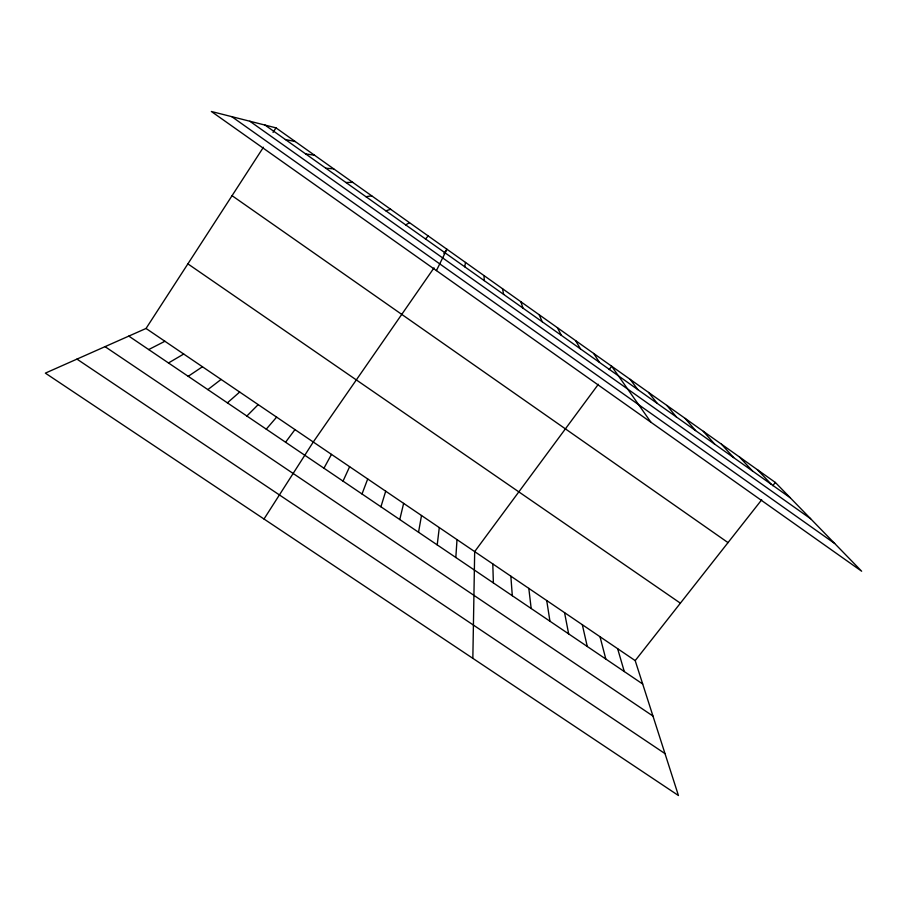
<?xml version="1.0" encoding="UTF-8"?>
<svg xmlns="http://www.w3.org/2000/svg" width="907" height="907" viewBox="0 0 907 907"><rect width="100%" height="100%" fill="white"/><g stroke="black" fill="none" stroke-linecap="round" stroke-linejoin="round"><path stroke-width="1.36" d="M472.842 658.346L474.678 551.615L598.359 384.273M455.824 557.499L457.015 539.62M437.219 544.892L439.294 527.591M418.535 532.25L421.506 515.505M464.713 266.783L465.529 262.452M399.772 519.541L403.638 503.374M380.929 506.798L385.702 491.197M362.018 493.986L367.709 478.975M343.027 481.129L349.626 466.708M436.426 270.603L446.924 249.244L443.886 253.62M323.946 468.216L331.486 454.384M264.005 519.008L313.266 442.015L434.022 267.86M146.038 328.459L635.195 660.613L678.436 795.518L45.35 373.128L146.038 328.459L263.438 147.24M273.03 132.422L275.989 127.864L775.338 482.445L861.65 571.217L211.354 111.482L275.989 127.864M609.187 369.625L611.681 366.247L650.931 422.243M285.569 442.231L294.979 429.589M635.195 660.613L761.71 499.78M772.775 485.698L775.338 482.445M266.261 429.158L276.624 417.129M425.462 238.926L428.24 235.979M246.863 416.03L258.189 404.613M227.396 402.844L239.686 392.039M207.839 389.613L221.104 379.421M188.203 376.314L202.454 366.757M405.712 224.913L409.488 222.657M168.487 362.97L183.724 354.036M148.691 349.558L164.915 341.27M385.872 210.832L390.645 209.279M365.952 196.694L371.734 195.855M345.941 182.5L352.744 182.364M325.851 168.237L333.674 168.827M305.659 153.918L314.525 155.222M285.388 139.531L295.297 141.571M76.948 359.104L665.012 753.626M105.031 346.644L652.961 716.054M128.805 336.1L642.689 684.003M187.885 263.869L680.375 603.166M232.056 195.685L728.015 542.613M265.025 125.087L790.178 497.716M249.844 121.243L810.597 518.713M231.784 116.663L834.667 543.474M757.447 469.747L771.415 484.406M739.488 456.992L752.572 471.039M721.45 444.192L733.661 457.604M703.344 431.335L714.648 444.124M685.159 418.422L695.567 430.587M666.906 405.452L676.407 416.982M648.573 392.436L657.156 403.32M630.172 379.364L637.825 389.602M593.677 353.447L599.482 362.403M575.582 340.613L580.469 348.912M557.431 327.71L561.376 335.375M539.2 314.763L542.216 321.77M520.89 301.77L522.965 308.108M617.633 648.686L624.288 671.543M600.015 636.725L605.819 659.038M582.317 624.708L587.271 646.487M502.512 288.721L503.634 294.39M564.551 612.644L568.655 633.88M546.717 600.536L549.948 621.216M528.815 588.382L531.173 608.506M510.845 576.172L512.308 595.74M484.055 275.615L484.213 280.614M492.796 563.916L493.374 582.918"/></g></svg>
